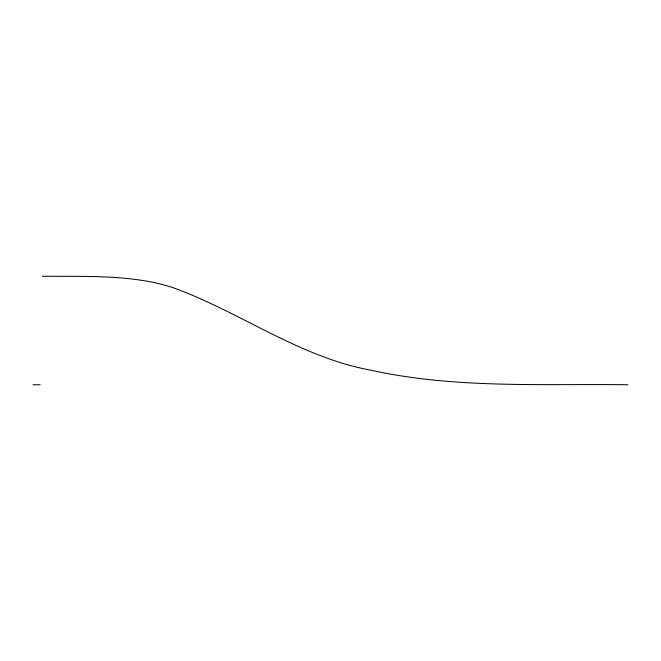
<?xml version="1.0" encoding="UTF-8"?>
<svg xmlns="http://www.w3.org/2000/svg" width="661" height="661" viewBox="0 0 661 661"><rect width="100%" height="100%" fill="white"/><g stroke="black" fill="none" stroke-linecap="round" stroke-linejoin="round"><path stroke-width="0.99" d="M42.37 276.24C78.824 276.612 115.708 275.059 151.7 282.073A182.874 164.663 0 0 1 172.926 287.626C240.24 312.017 299.392 357.13 370.97 370.218C455.289 388.808 542.268 383.644 627.95 384.76M33.05 384.76L40.123 384.76"/></g></svg>
